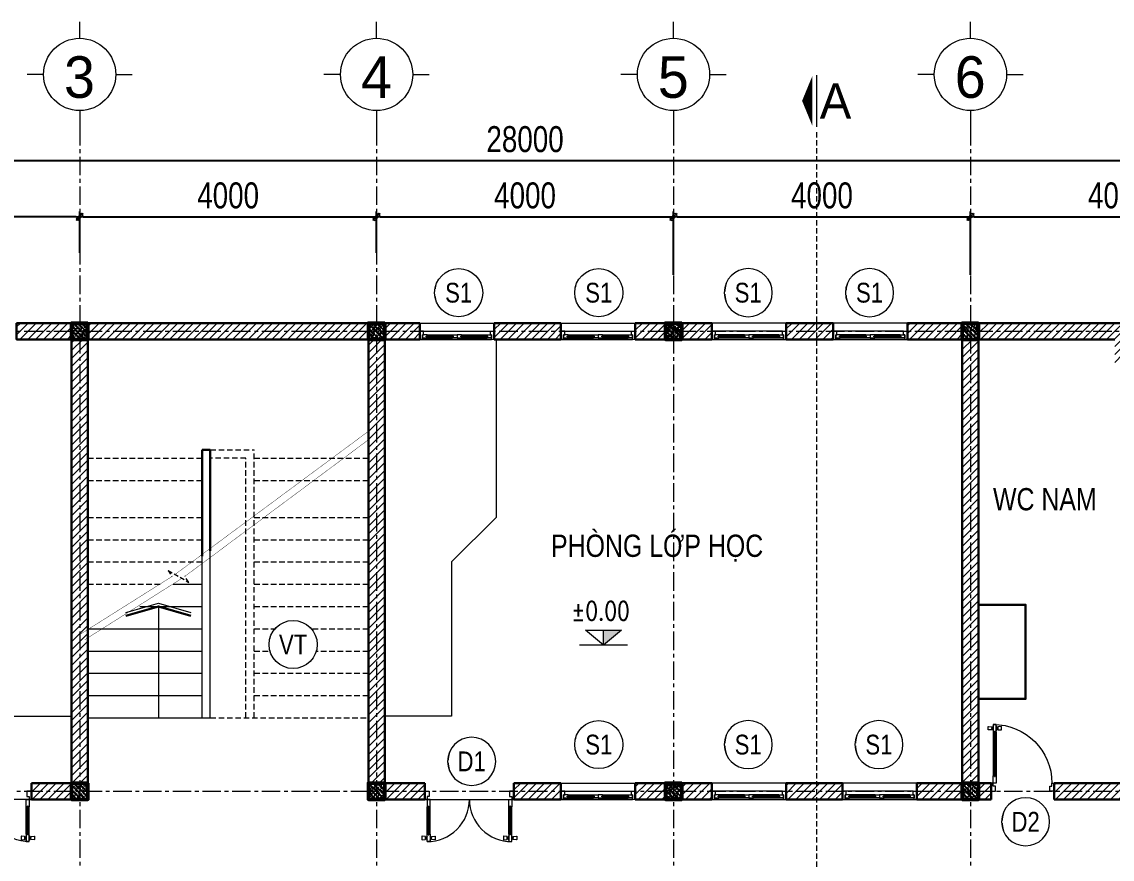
# Model space of a CAD drawing. Header units: millimetres. Extents: x 5243337 to 5938936, y 490824 to 785930.
# Drawn here: x 5701146 to 5715836, y 671448 to 682733 of the extents above; entities that cross this region are included whole.
import ezdxf
from ezdxf.enums import TextEntityAlignment as Align

# ---------------------------------------------------------------- set-up
doc = ezdxf.new("R2010")
doc.units = ezdxf.units.MM
doc.header["$MEASUREMENT"] = 0
doc.header["$PDMODE"] = 32
for name, pattern in [('ACAD_ISO07W100', [3, 0, -3]), ('CENTER', [2, 1.25, -0.25, 0.25, -0.25]), ('HIDDEN', [0.375, 0.25, -0.125]), ('HIDDEN2', [0.1875, 0.125, -0.0625])]:
    doc.linetypes.add(name, pattern=pattern)
doc.layers.get('0').update_dxf_attribs({"lineweight": 0})
doc.layers.get('Defpoints').update_dxf_attribs({"lineweight": 0})
for name, color, linetype, lineweight in [('0.15_Cua', 144, 'Continuous', 15), ('A-WIPEOUT', 254, 'ACAD_ISO07W100', 0), ('cat1', 30, 'Continuous', 50), ('dim', 144, 'Continuous', 13), ('EG Net khuat', 4, 'HIDDEN', 9), ('hatch1', 136, 'Continuous', 9), ('LC Dim', 8, 'Continuous', 18), ('LC ISO', 153, 'Continuous', 13), ('LC Khac', 4, 'Continuous', 9), ('LC MANH DUT', 35, 'HIDDEN', 5), ('LC Net dam 1', 30, 'Continuous', 30), ('LC Net manh', 9, 'Continuous', 5), ('LC Text1', 3, 'Continuous', 20), ('LC Text2', 7, 'Continuous', 25), ('manh1', 67, 'Continuous', 13), ('text', 1, 'Continuous', 20), ('thay1', 63, 'Continuous', 18), ('truc', 76, 'CENTER', 9)]:
    doc.layers.add(name, color=color, linetype=linetype, lineweight=lineweight)
doc.layers.add('KICHTHUOC', color=9, linetype='Continuous')
doc.styles.add('EG Hai', font='VHAVANB.TTF')
doc.styles.add('General text 2', font='arial.ttf')
doc.styles.add('HOATBIF', font='hoatbif.shx', dxfattribs={"width": 0.8})
doc.styles.add('LC 1', font='VHAVANB.TTF')
doc.styles.add('T1', font='Vnsimli.shx', dxfattribs={"width": 0.8})
doc.styles.add('T2', font='VHARIAL.TTF', dxfattribs={"width": 0.8})
doc.dimstyles.new('1-100', dxfattribs={"dimscale": 100, "dimtxt": 2.5, "dimasz": 0.35, "dimexe": 0.5, "dimexo": 0, "dimgap": 0.8, "dimtad": 1, "dimdec": 0, "dimzin": 0, "dimdsep": 46, "dimtxsty": 'HOATBIF', "dimblk1": 'DOT', "dimblk2": 'DOT', "dimsah": 1, "dimcen": -1, "dimdle": 1, "dimclrd": 256, "dimclre": 256, "dimclrt": 4, "dimadec": 3, "dimazin": 2, "dimtfac": 0.333333, "dimtdec": 0, "dimtix": 1, "dimtmove": 2, "dimatfit": 3, "dimldrblk": 'DOT', "dimfxl": 1, "dimtvp": 0.833333, "dimtolj": 1, "dimtzin": 0, "dimarcsym": 0})
pattern_1 = [(45, (-21012.93, -22090.29), (-53.0330086, 53.0330086), [])]

# ---------------------------------------------------------------- blocks, each defined once
blk = doc.blocks.new('DOT')
at = {"layer": 'dim'}
for p, q in [((-3, 0), (3, 0)), ((-1, -1), (1, 1))]:
    blk.add_line(p, q, dxfattribs=at)
blk.add_lwpolyline([(0.5, 1), (-1, -0.5), (-0.5, -1), (1, 0.5)], close=True, dxfattribs=at)
blk = doc.blocks.new('*D747')
at = {"layer": 'Defpoints', "color": 0, "ltscale": 300, "transparency": 16777216}
for p in [(5697926, 680104), (5697926, 679618), (5701926, 679618)]:
    blk.add_point(p, dxfattribs=at)
at = {"layer": 'LC Dim', "lineweight": -2, "ltscale": 300, "transparency": 16777216}
for p, q in [((5697926, 679618), (5697926, 680174)), ((5701926, 679618), (5701926, 680174)), ((5701877, 680104), (5697975, 680104))]:
    blk.add_line(p, q, dxfattribs=at)
at = {"layer": 'LC Dim', "lineweight": -2, "ltscale": 300, "transparency": 16777216, "xscale": 49, "yscale": 49, "zscale": 49, "rotation": 180}
blk.add_blockref('DOT', (5697926, 680104), dxfattribs=at)
at = {"layer": 'LC Dim', "lineweight": -2, "ltscale": 300, "transparency": 16777216, "xscale": 49, "yscale": 49, "zscale": 49}
blk.add_blockref('DOT', (5701926, 680104), dxfattribs=at)
at = {"layer": 'LC Dim', "color": 4, "ltscale": 300, "transparency": 16777216, "insert": (5699926, 680391), "char_height": 350, "attachment_point": 5, "style": 'HOATBIF'}
blk.add_mtext('\\A1;4000', dxfattribs=at)
blk = doc.blocks.new('_Dot')
at = {"color": 0, "linetype": 'ByBlock', "lineweight": -2}
blk.add_line((-0.5, 0), (-1, 0), dxfattribs=at)
at = {"color": 0, "linetype": 'ByBlock', "const_width": 0.5}
blk.add_lwpolyline([(-0.25, 0, 1), (0.25, 0, 1)], format="xyb", close=True, dxfattribs=at)
blk = doc.blocks.new('c220')
at = {"layer": 'hatch1'}
h = blk.add_hatch(dxfattribs=at)
h.set_pattern_fill('VATLIEU04', color=256, scale=10, pattern_type=2)
h.set_pattern_definition([(50, (-5272447.8, -640396.75), (71.72601826, -6.2752135), [7.5, -82.5]), (355, (-5272447.8, -640396.75), (-13.8751334, 75.2192134), [6, -66]), (100.4514, (-5272441.82, -640397.274), (57.8509382, 68.9439542), [6.374019, -70.1142112]), (46.1842, (-5272447.8, -640376.75), (106.7241049, -16.5519014), [11.25, -123.75]), (96.6356, (-5272438.9, -640378.13), (93.4662706, 97.411787), [9.5610288, -105.1713]), (351.1842, (-5272447.8, -640376.75), (93.4661945, 97.41186), [9, -99]), (21, (-5272437.8, -640381.75), (59.6907052, -40.26188907), [7.5, -82.5]), (326, (-5272437.8, -640381.75), (24.3315332, 72.5150045), [6, -66]), (71.4514, (-5272432.825, -640385.11), (84.0222629, 32.2530497), [6.374019, -70.1142112]), (37.5, (-5272447.8, -640396.752), (1.21598553, 33.28938538), [0, -65.2, 0, -67, 0, -66.25]), (7.5, (-5272447.8, -640396.75), (26.30695374, 39.4411712), [0, -38.2, 0, -63.7, 0, -25.25]), (327.5, (-5272470.1, -640396.752), (53.38224362, -2.25548717), [0, -25, 0, -78, 0, -103.5]), (317.5, (-5272480.1, -640396.75), (58.31861693, 10.01049823), [0, -32.5, 0, -51.8, 0, -73.5]), (45, (-5272447.8, -640396.75), (-30.0520382, 30.0520382), []), (45, (-5272447.8, -640384.5), (-30.0520382, 30.0520382), [])])
h.paths.add_polyline_path([(110, -110), (-110, -110), (-110, 110), (110, 110)])
at = {"layer": 'cat1'}
blk.add_lwpolyline([(110, -110), (-110, -110), (-110, 110), (110, 110)], close=True, dxfattribs=at)
blk = doc.blocks.new('*U58')
for p, q in [((30, -469), (30, -100)), ((70, -469), (70, -100)), ((1130, -469), (1130, -100)), ((1170, -469), (1170, -100))]:
    blk.add_line(p, q)
at = {"color": 8, "lineweight": 9}
for p, q in [((48, -479), (48, -90)), ((52, -479), (52, -90)), ((1148, -479), (1148, -90)), ((1152, -479), (1152, -90))]:
    blk.add_line(p, q, dxfattribs=at)
for points in [[(30, 0), (0, 0), (0, 110), (60, 110), (60, 40), (30, 40), (30, 0)], [(55, -100), (70, -100), (70, 0), (30, 0), (30, -100), (45, -100), (45, -90), (55, -90), (55, -100)], [(1145, -100), (1130, -100), (1130, 0), (1170, 0), (1170, -100), (1155, -100), (1155, -90), (1145, -90), (1145, -100)], [(1170, 0), (1200, 0), (1200, 110), (1140, 110), (1140, 40), (1170, 40), (1170, 0)], [(20, -514), (10, -514), (10, -524), (20, -524)], [(55, -469), (70, -469), (70, -569), (30, -569), (30, -469), (45, -469), (45, -479), (55, -479), (55, -469)], [(80, -514), (90, -514), (90, -524), (80, -524)], [(1120, -514), (1110, -514), (1110, -524), (1120, -524)], [(1145, -469), (1130, -469), (1130, -569), (1170, -569), (1170, -469), (1155, -469), (1155, -479), (1145, -479), (1145, -469)], [(1180, -514), (1190, -514), (1190, -524), (1180, -524)]]:
    blk.add_lwpolyline(points)
for points in [[(5, -498), (-35, -494, 0.443716), (-40, -499), (-40, -538, 0.443716), (-35, -543), (5, -539, 0.385314), (10, -534), (10, -503, 0.385314)], [(95, -498), (135, -494, -0.443716), (140, -499), (140, -538, -0.443716), (135, -543), (95, -539, -0.385314), (90, -534), (90, -503, -0.385314)], [(1105, -498), (1065, -494, 0.443716), (1060, -499), (1060, -538, 0.443716), (1065, -543), (1105, -539, 0.385314), (1110, -534), (1110, -503, 0.385314)], [(1195, -498), (1235, -494, -0.443716), (1240, -499), (1240, -538, -0.443716), (1235, -543), (1195, -539, -0.385314), (1190, -534), (1190, -503, -0.385314)]]:
    blk.add_lwpolyline(points, format="xyb", close=True)
at = {"color": 8, "lineweight": 5}
for centre, start, end in [((32, -1), 269.7667, 0.0919), ((1168, -1), 179.9081, 270.2333)]:
    blk.add_arc(centre, 568, start, end, dxfattribs=at)
at = {"color": 8, "lineweight": 9}
for centre, start, end in [((47, -99), 186.4342, 273.2898), ((53, -99), 266.7102, 353.5658), ((1147, -99), 186.4342, 273.2898), ((1153, -99), 266.7102, 353.5658), ((47, -470), 86.7102, 173.5658), ((53, -470), 6.4342, 93.2898), ((1147, -470), 86.7102, 173.5658), ((1153, -470), 6.4342, 93.2898)]:
    blk.add_arc(centre, 8.25, start, end, dxfattribs=at)
for centre, start, end in [((70, -519), 143.1301, 216.8699), ((30, -519), 323.1301, 36.8699), ((1170, -519), 143.1301, 216.8699), ((1130, -519), 323.1301, 36.8699)]:
    blk.add_arc(centre, 50, start, end)
blk = doc.blocks.new('*U19')
at = {"layer": 'A-WIPEOUT'}
blk.add_lwpolyline([(0, 4.25), (-2.5, 3.44), (-4.04, 1.31), (-4.04, -1.31), (-2.5, -3.44), (0, -4.25), (2.5, -3.44), (4.04, -1.31), (4.04, 1.31), (2.5, 3.44)], close=True, dxfattribs=at)
blk.add_wipeout([(0, 4.25), (-2.5, 3.44), (-4.04, 1.31), (-4.04, -1.31), (-2.5, -3.44), (0, -4.25), (2.5, -3.44), (4.04, -1.31), (4.04, 1.31), (2.5, 3.44)]).dxf.layer = 'A-WIPEOUT'
blk.add_circle((0, 0), 4.25)
at = {"layer": 'text', "style": 'General text 2', "width": 0.8, "flags": 8}
blk.add_attdef('SYMBOL', text='', height=3.5, dxfattribs=at).set_placement((0, 0), align=Align.MIDDLE_CENTER)
blk = doc.blocks.new('*U62')
for p, q in [((35, 0), (965, 0)), ((50, -110), (950, -110)), ((560, -20), (905, -20)), ((560, -60), (905, -60))]:
    blk.add_line(p, q)
at = {"color": 8, "lineweight": 5}
for p, q in [((95, -20), (440, -20)), ((95, -35), (440, -35)), ((95, -45), (440, -45)), ((95, -60), (440, -60)), ((560, -20), (905, -20)), ((560, -35), (905, -35)), ((560, -45), (905, -45)), ((560, -60), (905, -60))]:
    blk.add_line(p, q, dxfattribs=at)
for points in [[(0, 0), (35, 0), (35, -60), (50, -60), (50, -110), (0, -110), (0, 0)], [(1000, 0), (965, 0), (965, -60), (950, -60), (950, -110), (1000, -110), (1000, 0)], [(560, -45), (560, -60), (500, -60), (500, -20), (560, -20), (560, -35), (550, -35), (550, -45), (560, -45)], [(905, -45), (905, -60), (965, -60), (965, -20), (905, -20), (905, -35), (915, -35), (915, -45), (905, -45)]]:
    blk.add_lwpolyline(points)
for points in [[(35, -20), (95, -20), (95, -35), (85, -35), (85, -45), (95, -45), (95, -60), (35, -60)], [(500, -20), (440, -20), (440, -35), (450, -35), (450, -45), (440, -45), (440, -60), (500, -60)]]:
    blk.add_lwpolyline(points, close=True)
for points in [[(95, -29, -0.312187), (102, -35, -0.312187)], [(95, -51, 0.312187), (102, -45, 0.312187)], [(440, -29, 0.312187), (433, -35, 0.312187)], [(440, -51, -0.312187), (433, -45, -0.312187)]]:
    blk.add_lwpolyline(points, format="xyb", dxfattribs=at)
for centre, start, end in [((559, -37), 14.2151, 83.5658), ((559, -43), 276.4342, 345.7849), ((906, -37), 96.4342, 165.7849), ((906, -43), 194.2151, 263.5658)]:
    blk.add_arc(centre, 8.25, start, end, dxfattribs=at)
blk = doc.blocks.new('*D754')
at = {"layer": 'Defpoints', "color": 0, "ltscale": 300, "transparency": 16777216}
for p in [(5721926, 680862), (5693926, 679618), (5721926, 679618)]:
    blk.add_point(p, dxfattribs=at)
at = {"layer": 'LC Dim', "lineweight": -2, "ltscale": 300, "transparency": 16777216}
for p, q in [((5693926, 679618), (5693926, 680932)), ((5693975, 680862), (5721877, 680862)), ((5721926, 679618), (5721926, 680932))]:
    blk.add_line(p, q, dxfattribs=at)
at = {"layer": 'LC Dim', "lineweight": -2, "ltscale": 300, "transparency": 16777216, "xscale": 49, "yscale": 49, "zscale": 49, "rotation": 180}
blk.add_blockref('DOT', (5693926, 680862), dxfattribs=at)
at = {"layer": 'LC Dim', "lineweight": -2, "ltscale": 300, "transparency": 16777216, "xscale": 49, "yscale": 49, "zscale": 49}
blk.add_blockref('DOT', (5721926, 680862), dxfattribs=at)
at = {"layer": 'LC Dim', "color": 4, "ltscale": 300, "transparency": 16777216, "insert": (5707926, 681149), "char_height": 350, "attachment_point": 5, "style": 'HOATBIF'}
blk.add_mtext('\\A1;28000', dxfattribs=at)
blk = doc.blocks.new('*D755')
at = {"layer": 'Defpoints', "color": 0, "ltscale": 300, "transparency": 16777216}
for p in [(5705926, 680104), (5701926, 679618), (5705926, 679618)]:
    blk.add_point(p, dxfattribs=at)
at = {"layer": 'LC Dim', "lineweight": -2, "ltscale": 300, "transparency": 16777216}
for p, q in [((5701926, 679618), (5701926, 680174)), ((5705926, 679618), (5705926, 680174)), ((5701975, 680104), (5705877, 680104))]:
    blk.add_line(p, q, dxfattribs=at)
at = {"layer": 'LC Dim', "lineweight": -2, "ltscale": 300, "transparency": 16777216, "xscale": 49, "yscale": 49, "zscale": 49, "rotation": 180}
blk.add_blockref('DOT', (5701926, 680104), dxfattribs=at)
at = {"layer": 'LC Dim', "lineweight": -2, "ltscale": 300, "transparency": 16777216, "xscale": 49, "yscale": 49, "zscale": 49}
blk.add_blockref('DOT', (5705926, 680104), dxfattribs=at)
at = {"layer": 'LC Dim', "color": 4, "ltscale": 300, "transparency": 16777216, "insert": (5703926, 680391), "char_height": 350, "attachment_point": 5, "style": 'HOATBIF'}
blk.add_mtext('\\A1;4000', dxfattribs=at)
blk = doc.blocks.new('*D756')
at = {"layer": 'Defpoints', "color": 0, "ltscale": 300, "transparency": 16777216}
for p in [(5709926, 680104), (5705926, 679618), (5709926, 679324)]:
    blk.add_point(p, dxfattribs=at)
at = {"layer": 'LC Dim', "lineweight": -2, "ltscale": 300, "transparency": 16777216}
for p, q in [((5705926, 679618), (5705926, 680174)), ((5709926, 679324), (5709926, 680174)), ((5705975, 680104), (5709877, 680104))]:
    blk.add_line(p, q, dxfattribs=at)
at = {"layer": 'LC Dim', "lineweight": -2, "ltscale": 300, "transparency": 16777216, "xscale": 49, "yscale": 49, "zscale": 49, "rotation": 180}
blk.add_blockref('DOT', (5705926, 680104), dxfattribs=at)
at = {"layer": 'LC Dim', "lineweight": -2, "ltscale": 300, "transparency": 16777216, "xscale": 49, "yscale": 49, "zscale": 49}
blk.add_blockref('DOT', (5709926, 680104), dxfattribs=at)
at = {"layer": 'LC Dim', "color": 4, "ltscale": 300, "transparency": 16777216, "insert": (5707926, 680391), "char_height": 350, "attachment_point": 5, "style": 'HOATBIF'}
blk.add_mtext('\\A1;4000', dxfattribs=at)
blk = doc.blocks.new('*D757')
at = {"layer": 'Defpoints', "color": 0, "ltscale": 300, "transparency": 16777216}
for p in [(5713926, 680104), (5709926, 679324), (5713926, 679324)]:
    blk.add_point(p, dxfattribs=at)
at = {"layer": 'LC Dim', "lineweight": -2, "ltscale": 300, "transparency": 16777216}
for p, q in [((5709926, 679324), (5709926, 680174)), ((5713926, 679324), (5713926, 680174)), ((5709975, 680104), (5713877, 680104))]:
    blk.add_line(p, q, dxfattribs=at)
at = {"layer": 'LC Dim', "lineweight": -2, "ltscale": 300, "transparency": 16777216, "xscale": 49, "yscale": 49, "zscale": 49, "rotation": 180}
blk.add_blockref('DOT', (5709926, 680104), dxfattribs=at)
at = {"layer": 'LC Dim', "lineweight": -2, "ltscale": 300, "transparency": 16777216, "xscale": 49, "yscale": 49, "zscale": 49}
blk.add_blockref('DOT', (5713926, 680104), dxfattribs=at)
at = {"layer": 'LC Dim', "color": 4, "ltscale": 300, "transparency": 16777216, "insert": (5711926, 680391), "char_height": 350, "attachment_point": 5, "style": 'HOATBIF'}
blk.add_mtext('\\A1;4000', dxfattribs=at)
blk = doc.blocks.new('*D758')
at = {"layer": 'Defpoints', "color": 0, "ltscale": 300, "transparency": 16777216}
for p in [(5717926, 680104), (5717926, 679520), (5713926, 679324)]:
    blk.add_point(p, dxfattribs=at)
at = {"layer": 'LC Dim', "lineweight": -2, "ltscale": 300, "transparency": 16777216}
for p, q in [((5713926, 679324), (5713926, 680174)), ((5717926, 679520), (5717926, 680174)), ((5713975, 680104), (5717877, 680104))]:
    blk.add_line(p, q, dxfattribs=at)
at = {"layer": 'LC Dim', "lineweight": -2, "ltscale": 300, "transparency": 16777216, "xscale": 49, "yscale": 49, "zscale": 49, "rotation": 180}
blk.add_blockref('DOT', (5713926, 680104), dxfattribs=at)
at = {"layer": 'LC Dim', "lineweight": -2, "ltscale": 300, "transparency": 16777216, "xscale": 49, "yscale": 49, "zscale": 49}
blk.add_blockref('DOT', (5717926, 680104), dxfattribs=at)
at = {"layer": 'LC Dim', "color": 4, "ltscale": 300, "transparency": 16777216, "insert": (5715926, 680391), "char_height": 350, "attachment_point": 5, "style": 'HOATBIF'}
blk.add_mtext('\\A1;4000', dxfattribs=at)
blk = doc.blocks.new('*U312')
for p, q in [((-70, 690), (-70, 100)), ((-30, 690), (-30, 100))]:
    blk.add_line(p, q)
at = {"color": 8, "lineweight": 9}
for p, q in [((-53, 700), (-53, 90)), ((-48, 700), (-48, 90))]:
    blk.add_line(p, q, dxfattribs=at)
for points in [[(-95, 720), (-135, 716, -0.443716), (-140, 721), (-140, 759, -0.443716), (-135, 764), (-95, 760, -0.385314), (-90, 755), (-90, 725, -0.385314)], [(-5, 720), (35, 716, 0.443716), (40, 721), (40, 759, 0.443716), (35, 764), (-5, 760, 0.385314), (-10, 755), (-10, 725, 0.385314)]]:
    blk.add_lwpolyline(points, format="xyb", close=True)
for points in [[(-80, 735), (-90, 735), (-90, 745), (-80, 745)], [(-55, 690), (-70, 690), (-70, 790), (-30, 790), (-30, 690), (-45, 690), (-45, 700), (-55, 700), (-55, 690)], [(-20, 735), (-10, 735), (-10, 745), (-20, 745)], [(-55, 100), (-70, 100), (-70, 0), (-30, 0), (-30, 100), (-45, 100), (-45, 90), (-55, 90), (-55, 100)]]:
    blk.add_lwpolyline(points)
for points in [[(-30, 0), (0, 0), (0, -110), (-60, -110), (-60, -40), (-30, -40)], [(-820, 0), (-850, 0), (-850, -110), (-790, -110), (-790, -40), (-820, -40)]]:
    blk.add_lwpolyline(points, close=True)
for centre, radius, start, end in [((-30, 0), 790, 90, 180), ((-53, 691), 8.25, 186.4342, 273.2898), ((-47, 691), 8.25, 266.7102, 353.5658), ((-53, 99), 8.25, 86.7102, 173.5658), ((-47, 99), 8.25, 6.4342, 93.2898)]:
    blk.add_arc(centre, radius, start, end, dxfattribs=at)
for centre, start, end in [((-30, 740), 143.1301, 216.8699), ((-70, 740), 323.1301, 36.8699)]:
    blk.add_arc(centre, 50, start, end)
blk = doc.blocks.new('TTRUC')
at = {"layer": 'LC ISO'}
for p, q in [((0, 6.95), (0, 10.13)), ((-6.95, 0), (-10.13, 0)), ((6.95, 0), (10.13, 0)), ((0, -6.95), (0, -10.13))]:
    blk.add_line(p, q, dxfattribs=at)
at = {"layer": 'LC Net manh'}
blk.add_circle((0, 0), 6.95, dxfattribs=at)
blk = doc.blocks.new('Caodo1')
at = {"layer": 'LC Text1'}
blk.add_hatch(color=256, dxfattribs=at).paths.add_polyline_path([(0, 200), (0, 0), (243, 200)])
for p, q in [((0, 0), (0, 200)), ((324, 0), (-324, 0))]:
    blk.add_line(p, q, dxfattribs=at)
blk.add_lwpolyline([(-243, 200), (243, 200), (0, 0), (0, 0)], close=True, dxfattribs=at)
at = {"layer": 'LC Text1', "style": 'T1', "width": 0.8}
blk.add_attdef('%%P0,00', text='', height=250, dxfattribs=at).set_placement((-39, 460), align=Align.MIDDLE_CENTER)
blk = doc.blocks.new('*U103')
at = {"layer": 'LC Khac', "color": 1, "ltscale": 2}
for p, q in [((0, 485), (0, 0)), ((0, -9387), (0, -9873))]:
    blk.add_line(p, q, dxfattribs=at)
for points in [[(134, 243, 0, 471, 0), (37, 243, 275, 275, 0)], [(134, -9630, 0, 471, 0), (37, -9630, 275, 275, 0)]]:
    blk.add_lwpolyline(points, format="xyseb", dxfattribs=at)
at = {"layer": 'LC MANH DUT', "ltscale": 200}
blk.add_line((0, -49), (0, -9343), dxfattribs=at)
at = {"ltscale": 2, "style": 'LC 1'}
for p in [(-179, 243), (-179, -9630)]:
    blk.add_attdef('LC', text='', height=330, dxfattribs=at).set_placement(p, align=Align.MIDDLE_CENTER)

msp = doc.modelspace()

# ---------------------------------------------------------------- hatches: boundary and pattern name
at = {"layer": 'hatch1'}
h = msp.add_hatch(dxfattribs=at)
h.set_pattern_fill('ANSI31', color=256, scale=600)
h.set_pattern_definition(pattern_1)
h.paths.add_polyline_path([(5702036.1, 678453.2), (5701816.1, 678453.2), (5701816.1, 672473.2), (5702036.1, 672473.2)])
h.paths.add_polyline_path([(5714036.1, 678453.2), (5713816.1, 678453.2), (5713816.1, 672473.2), (5714036.1, 672473.2)])

# ---------------------------------------------------------------- linework, layer by layer
at = {"layer": 'EG Net khuat', "linetype": 'HIDDEN2', "ltscale": 500}
for p, q in [((5703116.5, 675339.1), (5703171, 675258)), ((5703116.5, 675339.1), (5703397.5, 675178.6)), ((5703397.5, 675178.6), (5703343.5, 675259.3))]:
    msp.add_line(p, q, dxfattribs=at)
at = {"layer": 'EG Net khuat', "linetype": 'HIDDEN2', "ltscale": 500, "const_width": 5}
for points in [[(5703211.3, 675285), (5705820.7, 677217.7)], [(5703343.5, 675259.3), (5705820.7, 677103.3)], [(5701941.1, 674483.2), (5703171, 675258)], [(5701992.6, 674403.4), (5703303.4, 675232.4)]]:
    msp.add_lwpolyline(points, dxfattribs=at)
at = {"layer": 'LC Khac', "ltscale": 2}
msp.add_line((5702986.1, 674853.2), (5702986.1, 673353.2), dxfattribs=at)
at = {"layer": 'LC Net dam 1'}
for p, q in [((5705816.1, 672253.2), (5705816.1, 678673.2)), ((5705816.1, 678673.2), (5706510.1, 678673.2)), ((5706036.1, 672253.2), (5706036.1, 678673.2)), ((5706510.1, 678673.2), (5706510.1, 678453.2)), ((5707510.1, 678673.2), (5708410.1, 678673.2)), ((5707510.1, 678673.2), (5707510.1, 678453.2)), ((5707776.1, 678673.2), (5708410.1, 678673.2)), ((5708410.1, 678673.2), (5708410.1, 678453.2)), ((5709410.1, 678673.2), (5710442.1, 678673.2)), ((5709410.1, 678673.2), (5709410.1, 678453.2)), ((5710442.1, 678673.2), (5710442.1, 678453.2)), ((5711442.1, 678673.2), (5712076.1, 678673.2)), ((5711442.1, 678673.2), (5712076.1, 678673.2)), ((5711442.1, 678673.2), (5711442.1, 678453.2)), ((5712076.1, 678673.2), (5712076.1, 678453.2)), ((5712076.1, 678673.2), (5712076.1, 678453.2)), ((5713076.1, 678673.2), (5713076.1, 678453.2)), ((5701816.1, 672473.2), (5701816.1, 678453.2)), ((5702036.1, 672473.2), (5702036.1, 678453.2)), ((5706036.1, 678453.2), (5706510.1, 678453.2)), ((5707510.1, 678453.2), (5708410.1, 678453.2)), ((5707776.1, 678453.2), (5708410.1, 678453.2)), ((5709410.1, 678453.2), (5710442.1, 678453.2)), ((5711442.1, 678453.2), (5712076.1, 678453.2)), ((5711442.1, 678453.2), (5712076.1, 678453.2)), ((5713816.1, 672473.2), (5713816.1, 678453.2)), ((5714036.1, 672473.2), (5714036.1, 678453.2)), ((5703686.1, 676963.2), (5703576.1, 676963.2)), ((5703576.1, 676963.2), (5703576.1, 675529.7)), ((5703686.1, 675603.5), (5703686.1, 676963.2)), ((5706036.1, 672473.2), (5706576.1, 672473.2)), ((5706576.1, 672253.2), (5706576.1, 672473.2)), ((5707776.1, 672473.2), (5708410.1, 672473.2)), ((5707776.1, 672473.2), (5707776.1, 672253.2)), ((5708410.1, 672473.2), (5708410.1, 672253.2)), ((5709410.1, 672473.2), (5710442.1, 672473.2)), ((5709410.1, 672473.2), (5709410.1, 672253.2)), ((5710442.1, 672473.2), (5710442.1, 672253.2)), ((5711442.1, 672473.2), (5712202.6, 672473.2)), ((5711442.1, 672473.2), (5711442.1, 672253.2)), ((5712202.6, 672473.2), (5712202.6, 672253.2)), ((5713202.6, 672473.2), (5713202.6, 672253.2)), ((5714204.1, 672473.2), (5714204.1, 672253.2)), ((5715054.1, 672473.2), (5715054.1, 672253.2)), ((5705816.1, 672253.2), (5706576.1, 672253.2)), ((5707776.1, 672253.2), (5708410.1, 672253.2)), ((5709410.1, 672253.2), (5710442.1, 672253.2)), ((5711442.1, 672253.2), (5712202.6, 672253.2))]:
    msp.add_line(p, q, dxfattribs=at)
for points in [[(5701076.1, 678673.2), (5701816.1, 678673.2), (5701816.1, 678453.2), (5701076.1, 678453.2)], [(5702036.1, 678673.2), (5705816.1, 678673.2), (5705816.1, 678453.2), (5702036.1, 678453.2)], [(5713076.1, 678673.2), (5713816.1, 678673.2), (5713816.1, 678453.2), (5713076.1, 678453.2)], [(5714036.1, 674875.8), (5714669.6, 674875.8), (5714669.6, 673607.8), (5714036.1, 673607.8)], [(5701276.1, 672473.2), (5701816.1, 672473.2), (5701816.1, 672253.2), (5701276.1, 672253.2)], [(5713202.6, 672473.2), (5713816.1, 672473.2), (5713816.1, 672253.2), (5713202.6, 672253.2)]]:
    msp.add_lwpolyline(points, close=True, dxfattribs=at)
for points in [[(5715871.1, 678453.2), (5714036.1, 678453.2), (5714036.1, 678673.2), (5721816.1, 678673.2), (5721816.1, 678453.2), (5715981.1, 678453.2)], [(5702548.6, 674728.9), (5702986.1, 674853.2), (5703423.6, 674728.9)], [(5714204.1, 672253.2), (5714036.1, 672253.2), (5714036.1, 672473.2), (5714204.1, 672473.2)], [(5715054.1, 672473.2), (5717816.1, 672473.2), (5717816.1, 672253.2), (5715054.1, 672253.2)]]:
    msp.add_lwpolyline(points, dxfattribs=at)
at = {"layer": 'manh1', "linetype": 'HIDDEN', "ltscale": 300}
for p, q in [((5703576.1, 675482.4), (5703576.1, 676963.2)), ((5703686.1, 676963.2), (5704276.1, 676963.2)), ((5704276.1, 673353.2), (5704276.1, 676963.2)), ((5702036.1, 676853.2), (5703576.1, 676853.2)), ((5703686.1, 675522.6), (5703686.1, 676853.2)), ((5704166.1, 676853.2), (5703686.1, 676853.2)), ((5704166.1, 673353.2), (5704166.1, 676853.2)), ((5704276.1, 676853.2), (5705816.1, 676853.2)), ((5702036.1, 676553.2), (5703576.1, 676553.2)), ((5704276.1, 676553.2), (5705816.1, 676553.2)), ((5702036.1, 676053.2), (5703576.1, 676053.2)), ((5704276.1, 676053.2), (5705816.1, 676053.2)), ((5702036.1, 675753.2), (5703576.1, 675753.2)), ((5704276.1, 675753.2), (5705816.1, 675753.2)), ((5702036.1, 675453.2), (5703576.1, 675453.2)), ((5704276.1, 675453.2), (5705816.1, 675453.2)), ((5702036.1, 675153.2), (5703014.8, 675153.2)), ((5704276.1, 675153.2), (5705816.1, 675153.2)), ((5704276.1, 674853.2), (5705816.1, 674853.2)), ((5704276.1, 674553.2), (5705816.1, 674553.2)), ((5704276.1, 674253.2), (5705816.1, 674253.2)), ((5704276.1, 673953.2), (5705816.1, 673953.2)), ((5704276.1, 673653.2), (5705816.1, 673653.2)), ((5703686.1, 673353.2), (5705816.1, 673353.2))]:
    msp.add_line(p, q, dxfattribs=at)
at = {"layer": 'manh1'}
for p, q in [((5701276.1, 672253.2), (5700076.1, 672253.2)), ((5706576.1, 672253.2), (5707776.1, 672253.2))]:
    msp.add_line(p, q, dxfattribs=at)
at = {"layer": 'thay1', "ltscale": 2}
for p, q in [((5703576.1, 673353.2), (5703576.1, 675482.4)), ((5703686.1, 673353.2), (5703686.1, 675522.6)), ((5703185.4, 675153.2), (5703576.1, 675153.2)), ((5702738.2, 674853.2), (5703576.1, 674853.2)), ((5702036.1, 674553.2), (5703576.1, 674553.2)), ((5702036.1, 674253.2), (5703576.1, 674253.2)), ((5702036.1, 673953.2), (5703576.1, 673953.2)), ((5702036.1, 673653.2), (5703576.1, 673653.2)), ((5702036.1, 673353.2), (5703686.1, 673353.2))]:
    msp.add_line(p, q, dxfattribs=at)
at = {"layer": 'thay1'}
for points in [[(5706510.1, 678673.2), (5707510.1, 678673.2), (5707510.1, 678453.2), (5706510.1, 678453.2)], [(5708410.1, 678673.2), (5709410.1, 678673.2), (5709410.1, 678453.2), (5708410.1, 678453.2)], [(5711442.1, 678673.2), (5710442.1, 678673.2), (5710442.1, 678453.2), (5711442.1, 678453.2)], [(5713076.1, 678673.2), (5712076.1, 678673.2), (5712076.1, 678453.2), (5713076.1, 678453.2)], [(5708410.1, 672473.2), (5709410.1, 672473.2), (5709410.1, 672253.2), (5708410.1, 672253.2)], [(5711442.1, 672473.2), (5710442.1, 672473.2), (5710442.1, 672253.2), (5711442.1, 672253.2)], [(5713202.6, 672473.2), (5712202.6, 672473.2), (5712202.6, 672253.2), (5713202.6, 672253.2)]]:
    msp.add_lwpolyline(points, close=True, dxfattribs=at)
for points in [[(5700316.1, 678453.2), (5700316.1, 676053.2), (5700916.1, 675453.2), (5700916.1, 673373.2), (5701816.1, 673373.2)], [(5707536.1, 678453.2), (5707536.1, 676053.2), (5706936.1, 675453.2), (5706936.1, 673373.2), (5706036.1, 673373.2)], [(5702548.6, 674771.8), (5702986.1, 674896), (5703423.6, 674771.8)]]:
    msp.add_lwpolyline(points, dxfattribs=at)
at = {"layer": 'truc', "ltscale": 200}
for p, q in [((5701926.1, 681314.1), (5701926.1, 667509.6)), ((5705926.1, 681314.1), (5705926.1, 667509.6)), ((5709926.1, 681314.1), (5709926.1, 667509.6)), ((5713926.1, 681314.1), (5713926.1, 667509.6)), ((5691979.2, 678563.2), (5724633.7, 678563.2)), ((5691979.2, 672363.2), (5724725.7, 672363.2))]:
    msp.add_line(p, q, dxfattribs=at)

# ---------------------------------------------------------------- block references
at = {"layer": '0.15_Cua', "xscale": -1, "rotation": 180}
for p in [(5706510.1, 678453.2), (5708410.1, 678453.2), (5708410.1, 672253.2)]:
    msp.add_blockref('*U62', p, dxfattribs=at)
at = {"layer": '0.15_Cua', "rotation": 180}
for p in [(5711442.1, 678453.2), (5713076.1, 678453.2), (5711442.1, 672253.2), (5713202.6, 672253.2)]:
    msp.add_blockref('*U62', p, dxfattribs=at)
at = {"layer": '0.15_Cua', "xscale": -1}
for name, p in [('*U312', (5714204.1, 672473.2)), ('*U58', (5701276.1, 672253.2))]:
    msp.add_blockref(name, p, dxfattribs=at)
at = {"layer": '0.15_Cua'}
msp.add_blockref('*U58', (5706576.1, 672253.2), dxfattribs=at)
at = {"layer": 'KICHTHUOC', "ltscale": 300, "xscale": 70, "yscale": 70, "zscale": 70}
for p in [(5701926.1, 682023.3), (5705926.1, 682023.3), (5709926.1, 682023.3), (5713926.1, 682023.3)]:
    msp.add_blockref('TTRUC', p, dxfattribs=at)
at = {"layer": 'LC Net dam 1', "xscale": -1, "rotation": 180}
for p in [(5701926.1, 678563.2), (5705926.1, 678563.2), (5709926.1, 678563.2), (5709926.1, 678563.2), (5713926.1, 678563.2), (5713926.1, 678563.2), (5701926.1, 672363.2), (5705926.1, 672363.2), (5709926.1, 672363.2), (5713926.1, 672363.2)]:
    msp.add_blockref('c220', p, dxfattribs=at)
at = {"layer": 'LC Net manh'}
ref = msp.add_blockref('*U19', (5707031.9, 679082), dxfattribs=dict(at, xscale=76.23529411762684, yscale=76.23529411762684, zscale=76.23529411762684))
ref.add_attrib('SYMBOL', 'S1', dxfattribs={"layer": 'text', "height": 266.82, "style": 'General text 2', "width": 0.8}).set_placement((5707031.9, 679082), align=Align.MIDDLE_CENTER)
ref = msp.add_blockref('*U19', (5708919.4, 679082), dxfattribs=dict(at, xscale=76.23529411762684, yscale=76.23529411762684, zscale=76.23529411762684))
ref.add_attrib('SYMBOL', 'S1', dxfattribs={"layer": 'text', "height": 266.82, "style": 'General text 2', "width": 0.8}).set_placement((5708919.4, 679082), align=Align.MIDDLE_CENTER)
ref = msp.add_blockref('*U19', (5710932.8, 679082), dxfattribs=dict(at, xscale=-76.23529411762684, yscale=76.23529411762684, zscale=76.23529411762684))
ref.add_attrib('SYMBOL', 'S1', dxfattribs={"layer": 'text', "height": 266.82, "style": 'General text 2', "width": 0.8}).set_placement((5710932.8, 679082), align=Align.MIDDLE_CENTER)
ref = msp.add_blockref('*U19', (5712566.8, 679082), dxfattribs=dict(at, xscale=-76.23529411762684, yscale=76.23529411762684, zscale=76.23529411762684))
ref.add_attrib('SYMBOL', 'S1', dxfattribs={"layer": 'text', "height": 266.82, "style": 'General text 2', "width": 0.8}).set_placement((5712566.8, 679082), align=Align.MIDDLE_CENTER)
at = {"layer": 'LC Text1'}
ref = msp.add_blockref('Caodo1', (5708982.1, 674334.2), dxfattribs=at)
ref.add_attrib('%%P0,00', '%%p0.00', dxfattribs={"layer": 'LC Text2', "height": 250, "style": 'T1', "width": 0.8}).set_placement((5708943.1, 674793.7), align=Align.MIDDLE_CENTER)

# ---------------------------------------------------------------- texts
at = {"layer": 'LC Text2', "style": 'T2', "width": 0.8}
for s, p in [('wc nam', (5714230.6, 676148.8)), ('phßng líp häc', (5708276.2, 675521.7))]:
    msp.add_text(s, height=300, dxfattribs=at).set_placement(p)
at = {"layer": 'text', "ltscale": 0.2, "style": 'EG Hai'}
for s, p in [('3', (5701923.4, 681539.9)), ('4', (5705923.4, 681539.9)), ('5', (5709923.4, 681539.9)), ('6', (5713923.4, 681539.9))]:
    msp.add_text(s, height=560, dxfattribs=at).set_placement(p, align=Align.BOTTOM_CENTER)

# ---------------------------------------------------------------- dimensions: what is measured, and where the dimension line sits
at = {"layer": 'LC Dim', "ltscale": 300}
for base, p1, p2, picture, middle in [((5721926.1, 680862.3), (5693926.1, 679617.7), (5721926.1, 679617.7), '*D754', (5707926.1, 681149.3)), ((5705926.1, 680103.7), (5701926.1, 679617.7), (5705926.1, 679617.7), '*D755', (5703926.1, 680390.7)), ((5717926.1, 680103.7), (5713926.1, 679324.3), (5717926.1, 679520.3), '*D758', (5715926.1, 680390.7))]:
    dim = msp.add_linear_dim(base=base, p1=p1, p2=p2, dimstyle='1-100', override={"dimscale": 140}, dxfattribs=at)
    dim.commit()
    dim.dimension.update_dxf_attribs({"geometry": picture, "text_midpoint": middle})
dim = msp.add_linear_dim(base=(5697926.1, 680103.7), p1=(5701926.1, 679617.7), p2=(5697926.1, 679617.7), angle=180, dimstyle='1-100', override={"dimscale": 140}, dxfattribs=at)
dim.commit()
dim.dimension.update_dxf_attribs({"geometry": '*D747', "text_midpoint": (5699926.1, 680390.7)})

# ---------------------------------------------------------------- next in the draw order: block references
at = {"layer": 'LC Net manh'}
ref = msp.add_blockref('*U19', (5704801.5, 674340.8), dxfattribs=dict(at, xscale=76.23529411762684, yscale=76.23529411762684, zscale=76.23529411762684))
ref.add_attrib('SYMBOL', 'VT', dxfattribs={"layer": 'text', "height": 266.82, "style": 'General text 2', "width": 0.8}).set_placement((5704801.5, 674340.8), align=Align.MIDDLE_CENTER)

# ---------------------------------------------------------------- next in the draw order: dimensions: what is measured, and where the dimension line sits
at = {"layer": 'LC Dim', "ltscale": 300}
for base, p1, p2, picture, middle in [((5709926.1, 680103.7), (5705926.1, 679617.7), (5709926.1, 679324.3), '*D756', (5707926.1, 680390.7)), ((5713926.1, 680103.7), (5709926.1, 679324.3), (5713926.1, 679324.3), '*D757', (5711926.1, 680390.7))]:
    dim = msp.add_linear_dim(base=base, p1=p1, p2=p2, dimstyle='1-100', override={"dimscale": 140}, dxfattribs=at)
    dim.commit()
    dim.dimension.update_dxf_attribs({"geometry": picture, "text_midpoint": middle})

# ---------------------------------------------------------------- next in the draw order: hatches: boundary and pattern name
at = {"layer": 'hatch1'}
h = msp.add_hatch(dxfattribs=at)
h.set_pattern_fill('ANSI31', color=256, scale=600)
h.set_pattern_definition(pattern_1)
h.paths.add_polyline_path([(5694036.1, 678453.2), (5694510.1, 678453.2), (5694510.1, 678673.2), (5693816.1, 678673.2), (5693816.1, 672253.2), (5694510.1, 672253.2), (5694510.1, 672473.2), (5694036.1, 672473.2)])
h.paths.add_polyline_path([(5696410.1, 678673.2), (5695510.1, 678673.2), (5695510.1, 678453.2), (5696410.1, 678453.2)])
h.paths.add_polyline_path([(5698442.1, 678673.2), (5697410.1, 678673.2), (5697410.1, 678453.2), (5698442.1, 678453.2)])
h.paths.add_polyline_path([(5700076.1, 678673.2), (5699442.1, 678673.2), (5699442.1, 678453.2), (5700076.1, 678453.2)])
h.paths.add_polyline_path([(5701816.1, 678673.2), (5701076.1, 678673.2), (5701076.1, 678453.2), (5701816.1, 678453.2)])
h.paths.add_polyline_path([(5705816.1, 678673.2), (5702036.1, 678673.2), (5702036.1, 678453.2), (5705816.1, 678453.2)])
h.paths.add_polyline_path([(5696410.1, 672473.2), (5695510.1, 672473.2), (5695510.1, 672253.2), (5696410.1, 672253.2)])
h.paths.add_polyline_path([(5698442.1, 672473.2), (5697410.1, 672473.2), (5697410.1, 672253.2), (5698442.1, 672253.2)])
h.paths.add_polyline_path([(5700076.1, 672473.2), (5699442.1, 672473.2), (5699442.1, 672253.2), (5700076.1, 672253.2)])
h.paths.add_polyline_path([(5701816.1, 672473.2), (5701276.1, 672473.2), (5701276.1, 672253.2), (5701816.1, 672253.2)])
h.paths.add_polyline_path([(5706036.1, 678673.2), (5705816.1, 678673.2), (5705816.1, 678453.2), (5705816.1, 672253.2), (5706036.1, 672253.2)])
h.paths.add_polyline_path([(5706510.1, 678673.2), (5706036.1, 678673.2), (5706036.1, 678453.2), (5706510.1, 678453.2)])
h.paths.add_polyline_path([(5708410.1, 678673.2), (5707510.1, 678673.2), (5707510.1, 678453.2), (5708410.1, 678453.2)])
h.paths.add_polyline_path([(5710442.1, 678673.2), (5709410.1, 678673.2), (5709410.1, 678453.2), (5710442.1, 678453.2)])
h.paths.add_polyline_path([(5712076.1, 678673.2), (5711442.1, 678673.2), (5711442.1, 678453.2), (5712076.1, 678453.2)])
h.paths.add_polyline_path([(5713816.1, 678673.2), (5713076.1, 678673.2), (5713076.1, 678453.2), (5713816.1, 678453.2)])
h.paths.add_polyline_path([(5721816.1, 678673.2), (5714036.1, 678673.2), (5714036.1, 678453.2), (5715871.1, 678453.2), (5715871.1, 678131.8), (5715981.1, 678131.8), (5715981.1, 678453.2), (5721816.1, 678453.2)])
h.paths.add_polyline_path([(5718036.1, 678453.2), (5717816.1, 678453.2), (5717816.1, 672473.2), (5718036.1, 672473.2)])
h.paths.add_polyline_path([(5719981.1, 678453.2), (5719871.1, 678453.2), (5719871.1, 678131.8), (5719981.1, 678131.8)], flags=17)
h.paths.add_polyline_path([(5720798.1, 672473.2), (5718036.1, 672473.2), (5718036.1, 672253.2), (5720798.1, 672253.2)])
h.paths.add_polyline_path([(5717816.1, 672473.2), (5715054.1, 672473.2), (5715054.1, 672253.2), (5717816.1, 672253.2)])
h.paths.add_polyline_path([(5706576.1, 672473.2), (5706036.1, 672473.2), (5706036.1, 672253.2), (5706576.1, 672253.2)])
h.paths.add_polyline_path([(5708410.1, 672473.2), (5707776.1, 672473.2), (5707776.1, 672253.2), (5708410.1, 672253.2)])
h.paths.add_polyline_path([(5710442.1, 672473.2), (5709410.1, 672473.2), (5709410.1, 672253.2), (5710442.1, 672253.2)])
h.paths.add_polyline_path([(5712202.6, 672473.2), (5711442.1, 672473.2), (5711442.1, 672253.2), (5712202.6, 672253.2)])
h.paths.add_polyline_path([(5713816.1, 672473.2), (5713202.6, 672473.2), (5713202.6, 672253.2), (5713816.1, 672253.2)])
h.paths.add_polyline_path([(5714204.1, 672473.2), (5714036.1, 672473.2), (5714036.1, 672253.2), (5714204.1, 672253.2)])

# ---------------------------------------------------------------- next in the draw order: block references
at = {"layer": 'LC Net manh'}
ref = msp.add_blockref('*U19', (5708919.4, 672992), dxfattribs=dict(at, xscale=76.23529411762684, yscale=76.23529411762684, zscale=76.23529411762684))
ref.add_attrib('SYMBOL', 'S1', dxfattribs={"layer": 'text', "height": 266.82, "style": 'General text 2', "width": 0.8}).set_placement((5708919.4, 672992), align=Align.MIDDLE_CENTER)
ref = msp.add_blockref('*U19', (5710932.8, 672992), dxfattribs=dict(at, xscale=-76.23529411762684, yscale=76.23529411762684, zscale=76.23529411762684))
ref.add_attrib('SYMBOL', 'S1', dxfattribs={"layer": 'text', "height": 266.82, "style": 'General text 2', "width": 0.8}).set_placement((5710932.8, 672992), align=Align.MIDDLE_CENTER)
ref = msp.add_blockref('*U19', (5712693.3, 672992), dxfattribs=dict(at, xscale=-76.23529411762684, yscale=76.23529411762684, zscale=76.23529411762684))
ref.add_attrib('SYMBOL', 'S1', dxfattribs={"layer": 'text', "height": 266.82, "style": 'General text 2', "width": 0.8}).set_placement((5712693.3, 672992), align=Align.MIDDLE_CENTER)
ref = msp.add_blockref('*U19', (5707206.8, 672766), dxfattribs=dict(at, xscale=-76.23529411762684, yscale=76.23529411762684, zscale=76.23529411762684))
ref.add_attrib('SYMBOL', 'D1', dxfattribs={"layer": 'text', "height": 266.82, "style": 'General text 2', "width": 0.8}).set_placement((5707206.8, 672766), align=Align.MIDDLE_CENTER)
ref = msp.add_blockref('*U19', (5714669.3, 671952), dxfattribs=dict(at, xscale=-76.23529411762684, yscale=76.23529411762684, zscale=76.23529411762684))
ref.add_attrib('SYMBOL', 'D2', dxfattribs={"layer": 'text', "height": 266.82, "style": 'General text 2', "width": 0.8}).set_placement((5714669.3, 671952), align=Align.MIDDLE_CENTER)

# ---------------------------------------------------------------- next in the draw order: block references
ref = msp.add_blockref('*U103', (5711851.1, 681317), dxfattribs=dict(xscale=-1.44, yscale=1.44, zscale=1.44))
ref.add_attrib('LC', 'A', dxfattribs={"ltscale": 2, "height": 475.2, "style": 'LC 1'}).set_placement((5712108.2, 668941.1), align=Align.MIDDLE_CENTER)
ref.add_attrib('LC', 'A', dxfattribs={"ltscale": 2, "height": 475.2, "style": 'LC 1'}).set_placement((5712108.5, 681666.5), align=Align.MIDDLE_CENTER)

doc.saveas('drawing.dxf')
